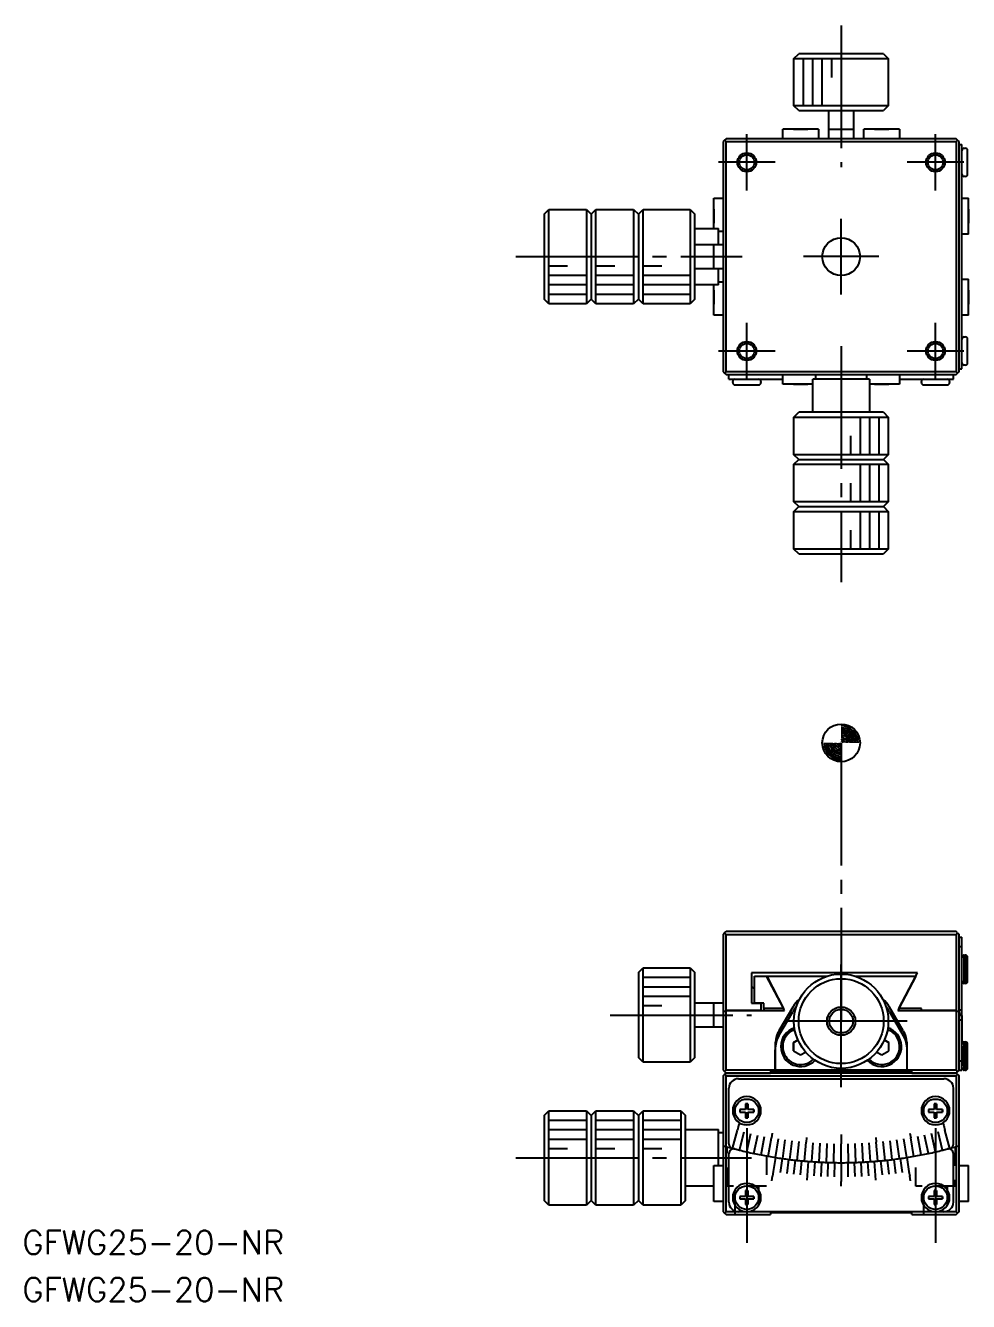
# Model space of a CAD drawing. Extents: x -26 to 141, y 96 to 231.
# Drawn here: x -25.9 to 74, y 96.1 to 231.4 of the extents above; entities that cross this region are included whole.
import ezdxf

# ---------------------------------------------------------------- set-up
doc = ezdxf.new("R2010")
doc.units = 0
doc.header["$MEASUREMENT"] = 0
doc.linetypes.add('CENTER', pattern=[17.5, 13, -1.5, 1.5, -1.5])
doc.linetypes.add('DASHED', pattern=[3.5, 2, -1.5])
doc.layers.get('0').update_dxf_attribs({"linetype": 'CONTINUOUS'})
doc.layers.add('CENTER', color=1, linetype='CENTER')
doc.styles.get("Standard").update_dxf_attribs({"font": 'txt.shx', "bigfont": '@extfont2.shx'})

msp = doc.modelspace()

# ---------------------------------------------------------------- linework, layer by layer
at = {"color": 7, "linetype": 'Continuous'}
for p, q in [((55.54, 227.87), (56.04, 228.37)), ((55.54, 227.87), (65.54, 227.87)), ((55.54, 222.87), (55.54, 227.87)), ((65.04, 228.37), (56.04, 228.37)), ((65.04, 228.37), (65.54, 227.87)), ((65.54, 227.87), (65.54, 222.87)), ((60.54, 222.87), (55.54, 222.87)), ((56.04, 222.37), (55.54, 222.87)), ((56.04, 222.37), (60.54, 222.37)), ((59.24, 220.37), (59.24, 222.37)), ((65.54, 222.87), (60.54, 222.87)), ((60.54, 222.37), (65.04, 222.37)), ((61.84, 222.37), (61.84, 220.37)), ((65.54, 222.87), (65.04, 222.37)), ((48.19, 219.22), (48.04, 219.07)), ((48.34, 219.37), (48.19, 219.22)), ((48.34, 219.07), (48.19, 219.22)), ((72.74, 219.37), (48.34, 219.37)), ((58.14, 220.37), (54.34, 220.37)), ((58.14, 220.37), (54.34, 220.37)), ((54.34, 219.37), (54.34, 220.37)), ((55.49, 220.37), (56.24, 220.37)), ((56.24, 220.37), (55.49, 220.37)), ((56.24, 220.37), (56.99, 220.37)), ((56.99, 220.37), (56.24, 220.37)), ((58.14, 220.37), (58.14, 219.37)), ((59.24, 220.37), (59.24, 220.38)), ((59.24, 220.37), (61.84, 220.37)), ((59.24, 220.37), (59.24, 220.37)), ((59.24, 219.37), (59.24, 220.37)), ((61.84, 220.38), (61.84, 220.37)), ((61.84, 220.37), (61.84, 220.37)), ((61.84, 220.37), (61.84, 219.37)), ((66.74, 220.37), (62.94, 220.37)), ((66.74, 220.37), (62.94, 220.37)), ((62.94, 219.37), (62.94, 220.37)), ((64.09, 220.37), (64.84, 220.37)), ((64.84, 220.37), (64.09, 220.37)), ((64.84, 220.37), (65.59, 220.37)), ((65.59, 220.37), (64.84, 220.37)), ((66.74, 220.37), (66.74, 219.37)), ((72.89, 219.22), (72.74, 219.37)), ((72.74, 219.07), (72.89, 219.22)), ((73.04, 219.07), (72.89, 219.22)), ((48.04, 219.07), (48.04, 194.67)), ((48.34, 194.67), (48.34, 219.07)), ((48.34, 219.07), (72.74, 219.07)), ((72.74, 219.07), (72.74, 194.67)), ((73.04, 194.67), (73.04, 219.07)), ((73.04, 218.77), (73.34, 218.77)), ((73.04, 218.77), (73.34, 218.77)), ((73.34, 217.77), (73.34, 218.77)), ((73.34, 217.67), (73.34, 217.77)), ((73.59, 218.37), (73.69, 218.37)), ((73.94, 216.87), (73.94, 218.12)), ((73.34, 216.07), (73.34, 217.67)), ((73.94, 215.62), (73.94, 216.87)), ((73.34, 197.67), (73.34, 216.07)), ((73.69, 215.37), (73.59, 215.37)), ((47.04, 209.87), (47.04, 213.07)), ((47.04, 209.87), (47.04, 213.07)), ((47.04, 213.07), (48.04, 213.07)), ((73.34, 213.07), (74.04, 213.07)), ((74.04, 209.27), (74.04, 213.07)), ((74.04, 209.27), (74.04, 213.07)), ((29.04, 211.37), (29.54, 211.87)), ((29.04, 211.37), (29.04, 206.87)), ((29.04, 211.37), (29.04, 208.37)), ((29.54, 206.87), (29.54, 211.87)), ((29.54, 211.87), (33.54, 211.87)), ((33.54, 211.87), (33.54, 206.87)), ((33.54, 211.87), (34.04, 211.37)), ((34.04, 211.37), (34.54, 211.87)), ((34.04, 211.37), (34.04, 206.87)), ((34.54, 201.87), (34.54, 211.87)), ((34.54, 211.87), (38.54, 211.87)), ((38.54, 211.87), (38.54, 206.87)), ((38.54, 211.87), (39.04, 211.37)), ((39.04, 211.37), (39.54, 211.87)), ((39.04, 211.37), (39.54, 211.87)), ((39.04, 211.37), (39.04, 202.37)), ((39.54, 201.87), (39.54, 211.87)), ((39.54, 211.87), (44.54, 211.87)), ((39.54, 211.87), (43.54, 211.87)), ((44.54, 211.87), (44.54, 206.87)), ((44.54, 211.87), (45.04, 211.37)), ((45.04, 206.87), (45.04, 211.37)), ((47.04, 211.92), (47.04, 211.17)), ((47.04, 211.17), (47.04, 211.92)), ((47.04, 210.42), (47.04, 211.17)), ((47.04, 211.17), (47.04, 210.42)), ((74.04, 211.92), (74.04, 211.17)), ((74.04, 211.17), (74.04, 211.92)), ((74.04, 211.17), (74.04, 210.42)), ((74.04, 210.42), (74.04, 211.17)), ((45.04, 209.87), (47.54, 209.87)), ((47.54, 209.31), (47.54, 209.87)), ((47.54, 209.57), (48.04, 209.57)), ((47.54, 208.17), (47.54, 209.31)), ((74.04, 209.27), (73.34, 209.27)), ((45.04, 208.17), (47.04, 208.17)), ((47.03, 208.17), (47.04, 208.17)), ((47.04, 205.57), (47.04, 208.17)), ((47.04, 208.17), (47.04, 208.17)), ((47.04, 208.17), (48.04, 208.17)), ((29.04, 206.87), (29.04, 202.37)), ((29.54, 201.87), (29.54, 206.87)), ((33.54, 206.87), (33.54, 201.87)), ((34.04, 206.87), (34.04, 202.37)), ((38.54, 206.87), (38.54, 201.87)), ((44.54, 206.87), (44.54, 201.87)), ((45.04, 202.37), (45.04, 206.87)), ((29.04, 205.37), (29.04, 202.37)), ((47.04, 205.57), (45.04, 205.57)), ((47.04, 205.57), (47.03, 205.57)), ((47.04, 205.57), (47.04, 205.57)), ((48.04, 205.57), (47.04, 205.57)), ((47.54, 204.43), (47.54, 205.57)), ((47.54, 203.87), (47.54, 204.43)), ((73.34, 204.47), (74.04, 204.47)), ((74.04, 200.67), (74.04, 204.47)), ((74.04, 200.67), (74.04, 204.47)), ((47.54, 203.87), (45.04, 203.87)), ((47.04, 200.67), (47.04, 203.87)), ((47.04, 200.67), (47.04, 203.87)), ((47.04, 203.32), (47.04, 202.57)), ((47.04, 202.57), (47.04, 203.32)), ((48.04, 204.17), (47.54, 204.17)), ((74.04, 203.32), (74.04, 202.57)), ((74.04, 202.57), (74.04, 203.32)), ((29.54, 201.87), (29.04, 202.37)), ((33.54, 201.87), (29.54, 201.87)), ((34.04, 202.37), (33.54, 201.87)), ((34.54, 201.87), (34.04, 202.37)), ((38.54, 201.87), (34.54, 201.87)), ((39.04, 202.37), (38.54, 201.87)), ((39.54, 201.87), (39.04, 202.37)), ((39.54, 201.87), (39.04, 202.37)), ((44.54, 201.87), (39.54, 201.87)), ((43.54, 201.87), (39.54, 201.87)), ((45.04, 202.37), (44.54, 201.87)), ((47.04, 201.82), (47.04, 202.57)), ((47.04, 202.57), (47.04, 201.82)), ((74.04, 202.57), (74.04, 201.82)), ((74.04, 201.82), (74.04, 202.57)), ((48.04, 200.67), (47.04, 200.67)), ((74.04, 200.67), (73.34, 200.67)), ((73.34, 196.07), (73.34, 197.67)), ((73.59, 198.37), (73.69, 198.37)), ((73.94, 196.87), (73.94, 198.12)), ((73.94, 195.62), (73.94, 196.87)), ((73.04, 194.97), (73.34, 194.97)), ((73.04, 194.97), (73.34, 194.97)), ((73.34, 195.97), (73.34, 196.07)), ((73.34, 194.97), (73.34, 195.97)), ((73.69, 195.37), (73.59, 195.37)), ((48.04, 194.67), (48.19, 194.52)), ((48.19, 194.52), (48.34, 194.67)), ((48.19, 194.52), (48.34, 194.37)), ((72.74, 194.67), (48.34, 194.67)), ((48.34, 194.37), (72.74, 194.37)), ((48.64, 193.87), (48.64, 194.37)), ((48.64, 193.87), (49.64, 193.87)), ((49.04, 193.52), (49.04, 193.62)), ((49.64, 193.87), (49.74, 193.87)), ((49.74, 193.87), (51.34, 193.87)), ((51.34, 193.87), (54.34, 193.87)), ((52.04, 193.62), (52.04, 193.52)), ((54.34, 193.37), (54.34, 194.37)), ((60.68, 193.87), (57.54, 193.87)), ((57.54, 190.37), (57.54, 193.87)), ((57.84, 193.87), (57.84, 194.37)), ((63.54, 193.87), (60.68, 193.87)), ((63.24, 194.37), (63.24, 193.87)), ((63.54, 193.87), (63.54, 190.37)), ((66.74, 194.37), (66.74, 193.37)), ((66.74, 193.87), (69.74, 193.87)), ((69.04, 193.52), (69.04, 193.62)), ((69.74, 193.87), (71.34, 193.87)), ((71.34, 193.87), (71.44, 193.87)), ((71.44, 193.87), (72.44, 193.87)), ((72.04, 193.62), (72.04, 193.52)), ((72.44, 193.87), (72.44, 194.37)), ((72.89, 194.52), (72.74, 194.67)), ((72.74, 194.37), (72.89, 194.52)), ((72.89, 194.52), (73.04, 194.67)), ((49.29, 193.27), (50.54, 193.27)), ((50.54, 193.27), (51.79, 193.27)), ((57.54, 193.37), (54.34, 193.37)), ((57.54, 193.37), (54.34, 193.37)), ((55.49, 193.37), (56.24, 193.37)), ((56.24, 193.37), (55.49, 193.37)), ((56.99, 193.37), (56.24, 193.37)), ((56.24, 193.37), (56.99, 193.37)), ((66.74, 193.37), (63.54, 193.37)), ((66.74, 193.37), (63.54, 193.37)), ((64.09, 193.37), (64.84, 193.37)), ((64.84, 193.37), (64.09, 193.37)), ((65.59, 193.37), (64.84, 193.37)), ((64.84, 193.37), (65.59, 193.37)), ((69.29, 193.27), (70.54, 193.27)), ((70.54, 193.27), (71.79, 193.27)), ((55.54, 189.87), (56.04, 190.37)), ((55.54, 189.87), (65.54, 189.87)), ((55.54, 185.87), (55.54, 189.87)), ((65.04, 190.37), (56.04, 190.37)), ((65.04, 190.37), (65.54, 189.87)), ((65.54, 189.87), (65.54, 185.87)), ((65.54, 185.87), (55.54, 185.87)), ((56.04, 185.37), (55.54, 185.87)), ((55.54, 184.87), (56.04, 185.37)), ((56.04, 185.37), (60.54, 185.37)), ((60.54, 185.37), (65.04, 185.37)), ((65.54, 185.87), (65.04, 185.37)), ((65.04, 185.37), (65.54, 184.87)), ((55.54, 184.87), (60.54, 184.87)), ((55.54, 180.87), (55.54, 184.87)), ((60.54, 184.87), (65.54, 184.87)), ((65.54, 184.87), (65.54, 180.87)), ((65.54, 180.87), (55.54, 180.87)), ((56.04, 180.37), (55.54, 180.87)), ((55.54, 179.87), (56.04, 180.37)), ((56.04, 180.37), (60.54, 180.37)), ((60.54, 180.37), (65.04, 180.37)), ((65.54, 180.87), (65.04, 180.37)), ((65.04, 180.37), (65.54, 179.87)), ((55.54, 179.87), (60.54, 179.87)), ((55.54, 175.87), (55.54, 179.87)), ((60.54, 179.87), (65.54, 179.87)), ((65.54, 179.87), (65.54, 175.87)), ((60.54, 175.87), (55.54, 175.87)), ((56.04, 175.37), (55.54, 175.87)), ((65.54, 175.87), (60.54, 175.87)), ((65.54, 175.87), (65.04, 175.37)), ((56.04, 175.37), (60.54, 175.37)), ((56.04, 175.37), (59.04, 175.37)), ((60.54, 175.37), (65.04, 175.37)), ((62.04, 175.37), (65.04, 175.37)), ((48.19, 135.18), (48.34, 135.33)), ((72.74, 135.33), (48.34, 135.33)), ((72.89, 135.18), (72.74, 135.33)), ((48.04, 135.03), (48.19, 135.18)), ((48.04, 135.03), (48.04, 126.83)), ((48.19, 135.18), (48.34, 135.03)), ((48.34, 126.96), (48.34, 135.03)), ((48.34, 135.03), (72.74, 135.03)), ((72.74, 135.03), (72.89, 135.18)), ((72.74, 135.03), (72.74, 126.96)), ((72.89, 135.18), (73.04, 135.03)), ((73.04, 126.83), (73.04, 135.03)), ((73.04, 134.73), (73.34, 134.73)), ((73.34, 133.73), (73.34, 134.73)), ((73.34, 132.13), (73.34, 133.73)), ((73.59, 132.83), (73.69, 132.83)), ((73.94, 130.08), (73.94, 132.58)), ((39.04, 130.98), (39.54, 131.48)), ((39.54, 121.48), (39.54, 131.48)), ((39.54, 131.48), (44.54, 131.48)), ((44.54, 131.48), (44.54, 121.48)), ((44.54, 131.48), (45.04, 130.98)), ((73.34, 130.53), (73.34, 132.13)), ((73.94, 131.45), (73.94, 132.08)), ((73.94, 131.2), (73.94, 131.45)), ((73.94, 130.58), (73.94, 131.2)), ((39.04, 130.98), (39.04, 121.98)), ((45.04, 121.98), (45.04, 130.98)), ((51.04, 130.95), (51.04, 127.73)), ((68.62, 130.95), (51.04, 130.95)), ((51.34, 130.61), (52.63, 130.61)), ((51.34, 127.73), (51.34, 130.61)), ((52.63, 130.61), (52.68, 130.52)), ((52.63, 130.61), (59.07, 130.61)), ((54.41, 127.21), (52.63, 130.61)), ((52.68, 130.52), (54.42, 127.18)), ((62, 130.61), (68.44, 130.61)), ((68.44, 130.61), (66.65, 127.18)), ((66.65, 127.18), (68.44, 130.61)), ((68.44, 130.61), (68.49, 130.7)), ((68.49, 130.7), (68.62, 130.95)), ((73.34, 127.04), (73.34, 130.53)), ((51.04, 129.53), (51.07, 129.5)), ((51.07, 129.5), (51.34, 129.23)), ((73.69, 129.83), (73.59, 129.83)), ((45.04, 127.78), (47.04, 127.78)), ((47.03, 127.78), (47.04, 127.78)), ((47.04, 127.78), (48.04, 127.78)), ((47.04, 127.78), (47.04, 127.78)), ((47.04, 125.18), (47.04, 127.78)), ((51.04, 127.73), (51.34, 127.73)), ((52.04, 127.73), (51.34, 127.73)), ((51.34, 127.73), (52.04, 127.73)), ((52.34, 127.73), (52.04, 127.73)), ((52.04, 127.73), (52.04, 126.96)), ((52.34, 127.18), (52.34, 127.73)), ((54.42, 127.18), (52.34, 127.18)), ((52.34, 127.18), (52.34, 126.96)), ((55.41, 127.33), (53.94, 124.79)), ((55.41, 127.33), (53.94, 124.79)), ((54.47, 127.09), (54.41, 127.21)), ((54.42, 127.18), (54.42, 126.96)), ((67.13, 124.79), (65.67, 127.33)), ((66.65, 127.18), (66.61, 127.09)), ((69.04, 127.18), (66.65, 127.18)), ((66.65, 127.18), (66.65, 126.96)), ((69.04, 126.96), (69.04, 127.18)), ((48.04, 126.83), (48.04, 120.63)), ((48.34, 120.63), (48.34, 126.96)), ((48.34, 126.96), (52.04, 126.96)), ((52.04, 126.96), (48.34, 126.96)), ((52.04, 126.96), (54.54, 126.96)), ((53.94, 124.3), (55.4, 126.83)), ((54.54, 126.96), (54.47, 127.09)), ((65.67, 126.83), (67.13, 124.3)), ((65.67, 126.83), (67.13, 124.3)), ((66.61, 127.09), (66.54, 126.96)), ((66.54, 126.96), (69.04, 126.96)), ((69.04, 126.96), (72.74, 126.96)), ((72.74, 126.96), (69.04, 126.96)), ((72.74, 126.96), (72.74, 120.63)), ((73.04, 120.63), (73.04, 126.83)), ((73.04, 126.83), (73.04, 126.46)), ((73.04, 126.46), (73.34, 126.46)), ((73.34, 126.57), (73.34, 127.04)), ((73.34, 126.46), (73.34, 126.57)), ((73.34, 125.96), (73.34, 126.46)), ((73.34, 126.43), (73.34, 126.46)), ((73.34, 126.43), (73.34, 124.71)), ((73.34, 121.63), (73.34, 125.96)), ((47.04, 125.18), (45.04, 125.18)), ((47.04, 125.18), (47.03, 125.18)), ((48.04, 125.18), (47.04, 125.18)), ((47.04, 125.18), (47.04, 125.18)), ((73.34, 124.71), (73.34, 124.64)), ((73.34, 124.64), (73.34, 124.57)), ((73.34, 124.57), (73.34, 124.52)), ((73.34, 124.52), (73.34, 124.47)), ((73.34, 124.47), (73.34, 124.42)), ((53.54, 123.29), (53.54, 122.8)), ((55.95, 123.83), (55.49, 123.56)), ((55.49, 123.56), (55.95, 123.83)), ((55.49, 123.56), (55.49, 122.7)), ((55.49, 122.7), (55.49, 123.56)), ((65.59, 123.56), (65.12, 123.83)), ((65.12, 123.83), (65.59, 123.56)), ((65.59, 122.7), (65.59, 123.56)), ((67.54, 122.8), (67.54, 123.29)), ((73.34, 124.42), (73.34, 124.39)), ((73.34, 124.39), (73.34, 124.36)), ((73.34, 124.36), (73.34, 124.34)), ((73.34, 124.34), (73.34, 124.33)), ((73.34, 124.33), (73.34, 124.33)), ((73.34, 123.38), (73.34, 124.33)), ((73.34, 123.18), (73.34, 123.13)), ((73.34, 123.18), (73.34, 123.13)), ((73.34, 123.18), (73.34, 121.08)), ((73.34, 123.18), (73.34, 123.13)), ((73.59, 123.63), (73.69, 123.63)), ((73.94, 120.88), (73.94, 123.38)), ((39.54, 121.48), (39.04, 121.98)), ((45.04, 121.98), (44.54, 121.48)), ((53.54, 122.8), (53.54, 120.63)), ((53.54, 120.63), (53.54, 122.8)), ((55.49, 122.7), (56.24, 122.26)), ((56.24, 122.26), (56.75, 122.56)), ((64.32, 122.56), (64.84, 122.26)), ((64.84, 122.26), (65.59, 122.7)), ((67.54, 120.63), (67.54, 122.8)), ((67.54, 120.63), (67.54, 122.8)), ((73.94, 122.25), (73.94, 122.88)), ((73.94, 122), (73.94, 122.25)), ((73.94, 121.38), (73.94, 122)), ((44.54, 121.48), (39.54, 121.48)), ((48.04, 120.63), (48.19, 120.48)), ((48.19, 120.48), (48.34, 120.63)), ((48.19, 120.48), (48.34, 120.33)), ((53.54, 120.63), (48.34, 120.63)), ((53.04, 120.53), (53.04, 120.33)), ((53.54, 120.53), (53.04, 120.53)), ((53.04, 120.53), (53.04, 120.33)), ((53.54, 120.63), (53.54, 120.53)), ((67.54, 120.63), (53.54, 120.63)), ((53.54, 120.63), (53.54, 120.53)), ((53.54, 120.53), (67.54, 120.53)), ((67.54, 120.53), (67.54, 120.63)), ((72.74, 120.63), (67.54, 120.63)), ((68.04, 120.53), (67.54, 120.53)), ((68.04, 120.33), (68.04, 120.53)), ((72.74, 120.63), (72.89, 120.48)), ((72.94, 120.53), (72.74, 120.33)), ((72.74, 120.33), (72.94, 120.53)), ((72.89, 120.48), (72.74, 120.33)), ((72.74, 120.33), (72.89, 120.48)), ((72.89, 120.48), (73.04, 120.63)), ((73.04, 120.63), (72.89, 120.48)), ((73.04, 120.63), (73.34, 120.63)), ((73.34, 120.63), (73.34, 121.63)), ((73.34, 121.13), (73.34, 121.08)), ((73.34, 120.88), (73.34, 121.13)), ((73.34, 121.13), (73.34, 121.08)), ((73.34, 121.13), (73.34, 121.08)), ((73.34, 120.63), (73.34, 120.88)), ((73.69, 120.63), (73.59, 120.63)), ((48.04, 120.03), (48.19, 120.18)), ((48.04, 120.03), (48.04, 112.62)), ((48.19, 120.18), (48.34, 120.33)), ((48.19, 120.18), (48.34, 120.03)), ((48.34, 120.33), (53.04, 120.33)), ((68.04, 120.33), (48.34, 120.33)), ((48.34, 112.53), (48.34, 120.03)), ((48.34, 120.03), (72.74, 120.03)), ((49.64, 119.73), (71.44, 119.73)), ((68.04, 120.33), (72.74, 120.33)), ((72.74, 120.33), (68.04, 120.33)), ((72.74, 120.33), (72.89, 120.18)), ((72.74, 120.03), (72.89, 120.18)), ((72.74, 120.03), (72.74, 112.53)), ((72.89, 120.18), (73.04, 120.03)), ((73.04, 112.62), (73.04, 120.03)), ((48.64, 112.83), (48.64, 118.73)), ((72.44, 112.83), (72.44, 118.73)), ((29.04, 115.83), (29.54, 116.33)), ((29.54, 116.33), (33.54, 116.33)), ((29.54, 106.33), (29.54, 116.33)), ((33.54, 116.33), (34.04, 115.83)), ((33.54, 116.33), (33.54, 106.33)), ((34.04, 115.83), (34.54, 116.33)), ((34.54, 116.33), (38.54, 116.33)), ((34.54, 106.33), (34.54, 116.33)), ((38.54, 116.33), (39.04, 115.83)), ((38.54, 116.33), (38.54, 106.33)), ((39.04, 115.83), (39.54, 116.33)), ((39.54, 116.33), (43.54, 116.33)), ((39.54, 106.33), (39.54, 116.33)), ((43.54, 116.33), (44.04, 115.83)), ((43.54, 116.33), (43.54, 106.33)), ((49.79, 116.45), (49.79, 116.2)), ((50.41, 116.45), (49.79, 116.45)), ((50.41, 117.08), (50.41, 116.45)), ((50.66, 117.08), (50.41, 117.08)), ((50.66, 116.45), (50.66, 117.08)), ((50.66, 117.08), (50.66, 116.45)), ((51.29, 116.45), (50.66, 116.45)), ((51.29, 116.2), (51.29, 116.45)), ((51.29, 116.45), (51.29, 116.2)), ((69.79, 116.45), (69.79, 116.2)), ((70.41, 116.45), (69.79, 116.45)), ((70.41, 117.08), (70.41, 116.45)), ((70.66, 117.08), (70.41, 117.08)), ((70.66, 116.45), (70.66, 117.08)), ((70.66, 117.08), (70.66, 116.45)), ((71.29, 116.45), (70.66, 116.45)), ((71.29, 116.2), (71.29, 116.45)), ((71.29, 116.45), (71.29, 116.2)), ((29.04, 115.83), (29.04, 112.83)), ((29.04, 115.83), (29.04, 106.83)), ((34.04, 115.83), (34.04, 106.83)), ((39.04, 115.83), (39.04, 106.83)), ((44.04, 106.83), (44.04, 115.83)), ((49.79, 116.2), (50.41, 116.2)), ((50.41, 116.2), (50.41, 115.58)), ((50.41, 115.58), (50.66, 115.58)), ((50.66, 115.58), (50.66, 116.2)), ((50.66, 116.2), (51.29, 116.2)), ((50.66, 116.2), (50.66, 115.58)), ((69.79, 116.2), (70.41, 116.2)), ((70.41, 116.2), (70.41, 115.58)), ((70.41, 115.58), (70.66, 115.58)), ((70.66, 116.2), (71.29, 116.2)), ((70.66, 115.58), (70.66, 116.2)), ((70.66, 116.2), (70.66, 115.58)), ((44.04, 114.33), (47.54, 114.33)), ((47.54, 114.13), (47.54, 114.33)), ((47.54, 110.53), (47.54, 114.13)), ((47.54, 114.03), (48.04, 114.03)), ((48.04, 112.62), (48.04, 105.63)), ((48.34, 105.63), (48.34, 112.53)), ((72.74, 112.53), (72.74, 105.63)), ((73.04, 105.63), (73.04, 112.62)), ((48.64, 106.63), (48.64, 111.8)), ((72.44, 106.63), (72.44, 111.8)), ((29.04, 109.83), (29.04, 106.83)), ((47.04, 110.53), (48.04, 110.53)), ((47.04, 106.73), (47.04, 110.53)), ((73.04, 110.53), (74.04, 110.53)), ((74.04, 106.73), (74.04, 110.53)), ((47.04, 108.33), (44.04, 108.33)), ((49.79, 107.25), (49.79, 107)), ((50.41, 107.25), (49.79, 107.25)), ((49.79, 107), (50.41, 107)), ((50.41, 107.88), (50.41, 107.25)), ((50.66, 107.88), (50.41, 107.88)), ((50.41, 107), (50.41, 106.38)), ((50.66, 107.25), (50.66, 107.88)), ((50.66, 107.88), (50.66, 107.25)), ((51.29, 107.25), (50.66, 107.25)), ((50.66, 106.38), (50.66, 107)), ((50.66, 107), (51.29, 107)), ((50.66, 107), (50.66, 106.38)), ((51.29, 107), (51.29, 107.25)), ((51.29, 107.25), (51.29, 107)), ((69.79, 107.25), (69.79, 107)), ((70.41, 107.25), (69.79, 107.25)), ((69.79, 107), (70.41, 107)), ((70.41, 107.88), (70.41, 107.25)), ((70.66, 107.88), (70.41, 107.88)), ((70.41, 107), (70.41, 106.38)), ((70.66, 107.25), (70.66, 107.88)), ((70.66, 107.88), (70.66, 107.25)), ((71.29, 107.25), (70.66, 107.25)), ((70.66, 107), (71.29, 107)), ((70.66, 106.38), (70.66, 107)), ((70.66, 107), (70.66, 106.38)), ((71.29, 107), (71.29, 107.25)), ((71.29, 107.25), (71.29, 107)), ((29.54, 106.33), (29.04, 106.83)), ((33.54, 106.33), (29.54, 106.33)), ((34.04, 106.83), (33.54, 106.33)), ((34.54, 106.33), (34.04, 106.83)), ((38.54, 106.33), (34.54, 106.33)), ((39.04, 106.83), (38.54, 106.33)), ((39.54, 106.33), (39.04, 106.83)), ((43.54, 106.33), (39.54, 106.33)), ((44.04, 106.83), (43.54, 106.33)), ((48.04, 106.73), (47.04, 106.73)), ((48.04, 105.63), (48.19, 105.48)), ((48.19, 105.48), (48.34, 105.63)), ((49.64, 105.63), (48.34, 105.63)), ((50.54, 105.63), (49.64, 105.63)), ((50.41, 106.38), (50.66, 106.38)), ((70.54, 105.63), (50.54, 105.63)), ((53.04, 105.53), (53.04, 105.33)), ((68.04, 105.53), (53.04, 105.53)), ((68.04, 105.33), (68.04, 105.53)), ((70.41, 106.38), (70.66, 106.38)), ((71.44, 105.63), (70.54, 105.63)), ((72.74, 105.63), (71.44, 105.63)), ((72.74, 105.63), (72.89, 105.48)), ((72.89, 105.48), (73.04, 105.63)), ((74.04, 106.73), (73.04, 106.73)), ((48.19, 105.48), (48.34, 105.33)), ((48.34, 105.33), (53.04, 105.33)), ((68.04, 105.33), (72.74, 105.33)), ((72.74, 105.33), (72.89, 105.48))]:
    msp.add_line(p, q, dxfattribs=at)
at = {"color": 3, "linetype": 'Continuous'}
for p, q in [((56.54, 222.87), (56.54, 227.87)), ((57.54, 222.87), (57.54, 227.87)), ((58.54, 222.87), (58.54, 227.87)), ((59.54, 225.87), (59.54, 227.87)), ((31.54, 205.87), (29.54, 205.87)), ((36.54, 205.87), (34.54, 205.87)), ((41.54, 205.87), (39.54, 205.87)), ((33.54, 204.87), (29.54, 204.87)), ((38.54, 204.87), (34.54, 204.87)), ((44.54, 204.87), (39.54, 204.87)), ((33.54, 203.87), (29.54, 203.87)), ((38.54, 203.87), (34.54, 203.87)), ((44.54, 203.87), (39.54, 203.87)), ((33.54, 202.87), (29.54, 202.87)), ((38.54, 202.87), (34.54, 202.87)), ((44.54, 202.87), (39.54, 202.87)), ((44.54, 201.87), (39.54, 201.87)), ((62.54, 189.87), (62.54, 185.87)), ((63.54, 189.87), (63.54, 185.87)), ((64.54, 189.87), (64.54, 185.87)), ((61.54, 187.87), (61.54, 185.87)), ((62.54, 184.87), (62.54, 180.87)), ((63.54, 184.87), (63.54, 180.87)), ((64.54, 184.87), (64.54, 180.87)), ((61.54, 182.87), (61.54, 180.87)), ((62.54, 179.87), (62.54, 175.87)), ((63.54, 179.87), (63.54, 175.87)), ((64.54, 179.87), (64.54, 175.87)), ((61.54, 177.87), (61.54, 175.87)), ((73.04, 133.73), (73.34, 133.73)), ((73.59, 129.83), (73.59, 132.83)), ((73.69, 132.83), (73.69, 129.83)), ((39.54, 130.48), (44.54, 130.48)), ((39.54, 129.48), (44.54, 129.48)), ((39.54, 128.48), (44.54, 128.48)), ((39.54, 127.48), (41.54, 127.48)), ((47.04, 126.4), (47.04, 126.55)), ((73.04, 127.04), (73.34, 127.04)), ((73.04, 126.57), (73.34, 126.57)), ((73.04, 125.96), (73.34, 125.96)), ((73.34, 124.71), (73.34, 124.61)), ((73.34, 124.64), (73.34, 124.53)), ((73.34, 124.61), (73.34, 124.53)), ((73.34, 124.57), (73.34, 124.46)), ((73.34, 124.53), (73.34, 124.46)), ((73.34, 124.53), (73.34, 123.38)), ((73.34, 124.52), (73.34, 124.4)), ((73.34, 124.46), (73.34, 123.38)), ((73.34, 124.46), (73.34, 123.38)), ((73.34, 124.4), (73.34, 124.35)), ((73.34, 124.4), (73.34, 123.38)), ((73.34, 124.35), (73.34, 123.38)), ((73.34, 124.35), (73.34, 123.38)), ((73.34, 124.3), (73.34, 124.25)), ((73.34, 124.3), (73.34, 123.38)), ((73.34, 124.27), (73.34, 123.38)), ((73.34, 124.27), (73.34, 123.38)), ((73.34, 124.27), (73.34, 123.38)), ((73.34, 124.27), (73.34, 123.38)), ((73.34, 124.27), (73.34, 123.38)), ((73.34, 124.27), (73.34, 123.38)), ((73.34, 124.27), (73.34, 123.38)), ((73.34, 124.27), (73.34, 123.38)), ((73.34, 124.27), (73.34, 123.38)), ((73.34, 124.27), (73.34, 123.38)), ((73.34, 124.27), (73.34, 123.38)), ((73.34, 124.27), (73.34, 123.38)), ((73.34, 124.25), (73.34, 123.38)), ((73.34, 124.25), (73.34, 123.38)), ((73.59, 120.63), (73.59, 123.63)), ((73.69, 123.63), (73.69, 120.63)), ((73.04, 121.63), (73.34, 121.63)), ((29.54, 115.33), (33.54, 115.33)), ((34.54, 115.33), (38.54, 115.33)), ((39.54, 115.33), (43.54, 115.33)), ((49.75, 115.05), (49.67, 114.76)), ((71.33, 115.05), (71.41, 114.76)), ((29.54, 114.33), (33.54, 114.33)), ((34.54, 114.33), (38.54, 114.33)), ((39.54, 114.33), (43.54, 114.33)), ((49.02, 112.34), (49.54, 114.28)), ((49.67, 114.76), (49.54, 114.28)), ((49.77, 112.15), (50.25, 114.09)), ((50.53, 111.97), (50.98, 113.92)), ((51.28, 111.8), (51.7, 113.76)), ((53.24, 113.97), (53.16, 113.47)), ((60.54, 113.83), (60.54, 113.33)), ((67.83, 113.97), (67.92, 113.47)), ((69.79, 111.8), (69.37, 113.76)), ((70.55, 111.97), (70.1, 113.92)), ((71.3, 112.15), (70.82, 114.09)), ((71.41, 114.76), (71.54, 114.28)), ((72.05, 112.34), (71.54, 114.28)), ((29.54, 113.33), (33.54, 113.33)), ((29.54, 112.33), (31.54, 112.33)), ((34.54, 113.33), (38.54, 113.33)), ((34.54, 112.33), (36.54, 112.33)), ((39.54, 113.33), (43.54, 113.33)), ((39.54, 112.33), (41.54, 112.33)), ((52.05, 111.65), (52.43, 113.61)), ((52.81, 111.5), (53.16, 113.47)), ((53.58, 111.38), (53.89, 113.35)), ((54.34, 111.26), (54.62, 113.24)), ((55.11, 111.16), (55.36, 113.14)), ((55.89, 111.07), (56.09, 113.06)), ((56.66, 111), (56.83, 112.99)), ((56.88, 113.49), (56.83, 112.99)), ((57.43, 110.94), (57.57, 112.93)), ((58.21, 110.89), (58.31, 112.89)), ((58.98, 110.86), (59.05, 112.85)), ((59.76, 110.83), (59.79, 112.83)), ((60.54, 113.33), (60.54, 112.83)), ((60.54, 110.83), (60.54, 112.83)), ((61.31, 110.83), (61.28, 112.83)), ((62.09, 110.86), (62.02, 112.85)), ((62.87, 110.89), (62.76, 112.89)), ((63.64, 110.94), (63.5, 112.93)), ((64.2, 113.49), (64.24, 112.99)), ((64.42, 111), (64.24, 112.99)), ((65.19, 111.07), (64.98, 113.06)), ((65.96, 111.16), (65.72, 113.14)), ((66.73, 111.26), (66.45, 113.24)), ((67.5, 111.38), (67.19, 113.35)), ((68.26, 111.5), (67.92, 113.47)), ((69.03, 111.65), (68.65, 113.61)), ((53.58, 111.38), (53.34, 109.89)), ((54.27, 111.27), (54.06, 109.79)), ((54.96, 111.18), (54.77, 109.69)), ((55.65, 111.1), (55.49, 109.61)), ((56.35, 111.03), (56.21, 109.53)), ((57.05, 110.97), (56.93, 109.47)), ((57.74, 110.92), (57.65, 109.42)), ((63.33, 110.92), (63.43, 109.42)), ((64.03, 110.97), (64.15, 109.47)), ((64.72, 111.03), (64.87, 109.53)), ((65.42, 111.1), (65.58, 109.61)), ((66.11, 111.18), (66.3, 109.69)), ((66.81, 111.27), (67.02, 109.79)), ((67.5, 111.38), (67.73, 109.89)), ((53.34, 109.89), (53.26, 109.4)), ((58.44, 110.88), (58.37, 109.38)), ((59.14, 110.85), (59.09, 109.35)), ((59.84, 110.83), (59.81, 109.33)), ((60.54, 110.83), (60.54, 109.33)), ((61.24, 110.83), (61.26, 109.33)), ((61.93, 110.85), (61.98, 109.35)), ((62.63, 110.88), (62.7, 109.38)), ((67.73, 109.89), (67.81, 109.4)), ((53.18, 108.91), (53.26, 109.4)), ((56.93, 109.47), (56.89, 108.97)), ((60.54, 109.33), (60.54, 108.83)), ((60.54, 108.33), (60.54, 108.83)), ((64.15, 109.47), (64.19, 108.97)), ((67.89, 108.91), (67.81, 109.4))]:
    msp.add_line(p, q, dxfattribs=at)
at = {"color": 3, "linetype": 'DASHED'}
for p, q in [((48.44, 108.33), (48.44, 112.5)), ((72.64, 112.5), (72.64, 108.33)), ((52.64, 111.53), (52.64, 108.33)), ((68.44, 108.33), (68.44, 111.53)), ((52.64, 108.33), (48.44, 108.33)), ((49.29, 105.33), (49.29, 108.33)), ((51.79, 108.33), (51.79, 105.33)), ((72.64, 108.33), (68.44, 108.33)), ((69.29, 105.33), (69.29, 108.33)), ((71.79, 108.33), (71.79, 105.33))]:
    msp.add_line(p, q, dxfattribs=at)
at = {"color": 3, "linetype": 'Continuous'}
for centre, radius in [((50.54, 216.87), 1), ((70.54, 216.87), 1), ((50.54, 196.87), 1), ((70.54, 196.87), 1), ((60.54, 125.83), 1.5), ((50.54, 116.33), 1.25), ((70.54, 116.33), 1.25), ((50.54, 107.13), 1.25), ((70.54, 107.13), 1.25)]:
    msp.add_circle(centre, radius, dxfattribs=at)
at = {"color": 7, "linetype": 'Continuous'}
for centre, radius in [((50.54, 216.87), 0.8), ((70.54, 216.87), 0.8), ((60.54, 206.87), 2), ((50.54, 196.87), 0.8), ((70.54, 196.87), 0.8), ((60.54, 155.33), 2), ((60.54, 125.83), 5), ((60.54, 125.83), 4.5), ((60.54, 125.83), 1.25)]:
    msp.add_circle(centre, radius, dxfattribs=at)
for centre, radius, start, end in [((73.59, 218.12), 0.25, 90, 180), ((73.69, 218.12), 0.25, 0, 90), ((73.59, 215.62), 0.25, 180, 270), ((73.69, 215.62), 0.25, 270, 0), ((73.59, 198.12), 0.25, 90, 180), ((73.69, 198.12), 0.25, 0, 90), ((73.59, 195.62), 0.25, 180, 270), ((73.69, 195.62), 0.25, 270, 0), ((49.29, 193.62), 0.25, 90, 180), ((49.29, 193.52), 0.25, 180, 270), ((51.79, 193.62), 0.25, 0, 90), ((51.79, 193.52), 0.25, 270, 0), ((69.29, 193.62), 0.25, 90, 180), ((69.29, 193.52), 0.25, 180, 270), ((71.79, 193.62), 0.25, 0, 90), ((71.79, 193.52), 0.25, 270, 0), ((60.54, 155.33), 1.8, 0, 90), ((60.54, 155.33), 1.6, 0, 90), ((60.54, 155.33), 1.4, 0, 90), ((60.54, 155.33), 1.2, 0, 90), ((60.54, 155.33), 1, 0, 90), ((60.54, 155.33), 0.8, 359.9999, 90.0002), ((60.54, 155.33), 0.6, 0, 90.0001), ((60.54, 155.33), 0.4, 0, 90), ((60.54, 155.33), 1.8, 180, 270), ((60.54, 155.33), 1.6, 180, 270), ((60.54, 155.33), 1.4, 180, 270), ((60.54, 155.33), 1.2, 180, 270), ((60.54, 155.33), 1, 180, 270), ((60.54, 155.33), 0.8, 180.0001, 269.9998), ((60.54, 155.33), 0.6, 180, 270.0001), ((60.54, 155.33), 0.4, 180, 270), ((60.54, 155.33), 0.2, 180, 270), ((60.54, 155.33), 0.2, 0, 90), ((73.59, 132.58), 0.25, 90, 180), ((73.69, 132.58), 0.25, 0, 90), ((73.59, 130.08), 0.25, 180, 270), ((73.69, 130.08), 0.25, 270, 0), ((58, 125.33), 3, 137.9396, 150), ((58, 125.83), 3, 129.0719, 150), ((63.07, 125.83), 3, 30, 50.9281), ((63.08, 125.33), 3, 30, 42.0604), ((35.84, 155.33), 31, 293.1755, 293.78), ((35.84, 155.33), 31, 293.1755, 293.78), ((85.24, 155.33), 31, 246.22, 246.8245), ((85.24, 155.33), 31, 246.22, 246.8245), ((56.54, 123.29), 3, 150, 180), ((56.24, 123.13), 2.1, 108.0392, 180), ((56.24, 123.13), 1.9, 108.9733, 180), ((64.84, 123.13), 2.1, 223.7892, 71.9608), ((64.84, 123.13), 1.9, 224.7233, 71.0267), ((64.54, 123.29), 3, 0, 30), ((56.54, 122.8), 3, 150, 180), ((56.24, 123.13), 2.1, 180, 316.2108), ((56.24, 123.13), 1.9, 180, 315.2767), ((64.54, 122.8), 3, 0, 30), ((73.59, 123.38), 0.25, 90, 180), ((73.69, 123.38), 0.25, 0, 90), ((73.59, 120.88), 0.25, 180, 270), ((73.69, 120.88), 0.25, 270, 0), ((49.64, 118.73), 1, 90, 180), ((71.44, 118.73), 1, 0, 90), ((50.54, 116.33), 1.5, 180, 90), ((50.54, 116.33), 1.5, 90, 180), ((70.54, 116.33), 1.5, 180, 90), ((70.54, 116.33), 1.5, 90, 180), ((60.54, 155.33), 44.5, 253.6861, 254.0882), ((60.54, 155.33), 44.5, 253.6861, 254.0882), ((60.54, 155.33), 44.5, 254.0882, 254.9839), ((60.54, 155.33), 44.5, 254.0882, 254.9839), ((49.14, 112.83), 0.5, 180, 254.9839), ((49.14, 111.8), 0.5, 75.3252, 180), ((60.54, 155.33), 44.5, 254.9839, 255), ((60.54, 155.33), 44.5, 255, 255.3252), ((60.54, 155.33), 44.5, 255.3252, 256.0001), ((60.54, 155.33), 44.5, 255.3252, 256), ((60.54, 155.33), 44.5, 283.9999, 284.6748), ((60.54, 155.33), 44.5, 284, 284.6748), ((60.54, 155.33), 44.5, 284.6748, 285), ((71.94, 111.8), 0.5, 0, 104.6748), ((60.54, 155.33), 44.5, 285, 285.9118), ((60.54, 155.33), 44.5, 285, 285.9118), ((60.54, 155.33), 44.5, 285, 285.0161), ((71.94, 112.83), 0.5, 285.0161, 0), ((60.54, 155.33), 44.5, 285.9118, 286.3139), ((60.54, 155.33), 44.5, 285.9118, 286.3139), ((60.54, 155.33), 44.5, 256.0001, 257), ((60.54, 155.33), 44.5, 256, 257), ((60.54, 155.33), 44.5, 257, 257.9999), ((60.54, 155.33), 44.5, 257, 258), ((60.54, 155.33), 44.5, 257.9999, 259.0001), ((60.54, 155.33), 44.5, 258, 259), ((60.54, 155.33), 44.5, 259.0001, 259.9999), ((60.54, 155.33), 44.5, 259, 260), ((60.54, 155.33), 44.5, 259.9999, 261), ((60.54, 155.33), 44.5, 260, 261), ((60.54, 155.33), 44.5, 261, 261.9), ((60.54, 155.33), 44.5, 261, 261.9), ((60.54, 155.33), 44.5, 261.9, 262), ((60.54, 155.33), 44.5, 261.9, 262), ((60.54, 155.33), 44.5, 262, 262.8), ((60.54, 155.33), 44.5, 262, 262.8), ((60.54, 155.33), 44.5, 262.8, 263), ((60.54, 155.33), 44.5, 262.8, 263), ((60.54, 155.33), 44.5, 263, 263.7), ((60.54, 155.33), 44.5, 263, 263.7), ((60.54, 155.33), 44.5, 263.7, 264), ((60.54, 155.33), 44.5, 263.7, 264), ((60.54, 155.33), 44.5, 264, 264.6), ((60.54, 155.33), 44.5, 264, 264.6), ((60.54, 155.33), 44.5, 264.6, 265), ((60.54, 155.33), 44.5, 264.6, 265), ((60.54, 155.33), 44.5, 265, 265.5), ((60.54, 155.33), 44.5, 265, 265.5), ((60.54, 155.33), 44.5, 265.5, 266), ((60.54, 155.33), 44.5, 265.5, 266), ((60.54, 155.33), 44.5, 266, 266.4), ((60.54, 155.33), 44.5, 266, 266.4), ((60.54, 155.33), 44.5, 266.4, 267), ((60.54, 155.33), 44.5, 266.4, 267), ((60.54, 155.33), 44.5, 273, 273.6), ((60.54, 155.33), 44.5, 273, 273.6), ((60.54, 155.33), 44.5, 273.6, 274), ((60.54, 155.33), 44.5, 273.6, 274), ((60.54, 155.33), 44.5, 274, 274.5), ((60.54, 155.33), 44.5, 274, 274.5), ((60.54, 155.33), 44.5, 274.5, 275), ((60.54, 155.33), 44.5, 274.5, 275), ((60.54, 155.33), 44.5, 275, 275.4), ((60.54, 155.33), 44.5, 275, 275.4), ((60.54, 155.33), 44.5, 275.4, 276), ((60.54, 155.33), 44.5, 275.4, 276), ((60.54, 155.33), 44.5, 276, 276.3), ((60.54, 155.33), 44.5, 276, 276.3), ((60.54, 155.33), 44.5, 276.3, 277), ((60.54, 155.33), 44.5, 276.3, 277), ((60.54, 155.33), 44.5, 277, 277.2), ((60.54, 155.33), 44.5, 277, 277.2), ((60.54, 155.33), 44.5, 277.2, 278), ((60.54, 155.33), 44.5, 277.2, 278), ((60.54, 155.33), 44.5, 278, 278.1), ((60.54, 155.33), 44.5, 278, 278.1), ((60.54, 155.33), 44.5, 278.1, 279), ((60.54, 155.33), 44.5, 278.1, 279), ((60.54, 155.33), 44.5, 279, 280.0001), ((60.54, 155.33), 44.5, 279, 280), ((60.54, 155.33), 44.5, 280.0001, 280.9999), ((60.54, 155.33), 44.5, 280, 281), ((60.54, 155.33), 44.5, 280.9999, 282), ((60.54, 155.33), 44.5, 281, 282), ((60.54, 155.33), 44.5, 282, 283.0001), ((60.54, 155.33), 44.5, 282, 283), ((60.54, 155.33), 44.5, 283.0001, 283.9999), ((60.54, 155.33), 44.5, 283, 284), ((60.54, 155.33), 44.5, 267, 267.3), ((60.54, 155.33), 44.5, 267, 267.3), ((60.54, 155.33), 44.5, 267.3, 268), ((60.54, 155.33), 44.5, 267.3, 268), ((60.54, 155.33), 44.5, 268, 268.2), ((60.54, 155.33), 44.5, 268, 268.2), ((60.54, 155.33), 44.5, 268.2, 269), ((60.54, 155.33), 44.5, 268.2, 269), ((60.54, 155.33), 44.5, 269, 269.1), ((60.54, 155.33), 44.5, 269, 269.1), ((60.54, 155.33), 44.5, 269.1, 270), ((60.54, 155.33), 44.5, 269.1, 270), ((60.54, 155.33), 44.5, 270, 270.9), ((60.54, 155.33), 44.5, 270, 270.9), ((60.54, 155.33), 44.5, 270.9, 271), ((60.54, 155.33), 44.5, 270.9, 271), ((60.54, 155.33), 44.5, 271, 271.8), ((60.54, 155.33), 44.5, 271, 271.8), ((60.54, 155.33), 44.5, 271.8, 272), ((60.54, 155.33), 44.5, 271.8, 272), ((60.54, 155.33), 44.5, 272, 272.7), ((60.54, 155.33), 44.5, 272, 272.7), ((60.54, 155.33), 44.5, 272.7, 273), ((60.54, 155.33), 44.5, 272.7, 273), ((50.54, 107.13), 1.5, 180, 90), ((50.54, 107.13), 1.5, 90, 180), ((70.54, 107.13), 1.5, 180, 90), ((70.54, 107.13), 1.5, 90, 180), ((49.64, 106.63), 1, 180, 270), ((71.44, 106.63), 1, 270, 0)]:
    msp.add_arc(centre, radius, start, end, dxfattribs=at)
at = {"layer": 'CENTER', "color": 1, "linetype": 'CENTER'}
for p, q in [((60.54, 231.37), (60.54, 216.37)), ((50.54, 213.87), (50.54, 219.87)), ((70.54, 213.87), (70.54, 219.87)), ((53.54, 216.87), (47.54, 216.87)), ((73.54, 216.87), (67.54, 216.87)), ((60.54, 202.87), (60.54, 210.87)), ((26.04, 206.87), (50.04, 206.87)), ((64.54, 206.87), (56.54, 206.87)), ((50.54, 193.87), (50.54, 199.87)), ((70.54, 193.87), (70.54, 199.87)), ((53.54, 196.87), (47.54, 196.87)), ((60.54, 197.37), (60.54, 172.37)), ((73.54, 196.87), (67.54, 196.87)), ((60.54, 155.33), (60.54, 125.83)), ((60.54, 118.83), (60.54, 132.83)), ((36.04, 126.48), (51.04, 126.48)), ((67.54, 125.83), (53.54, 125.83)), ((59.04, 121.06), (59.04, 121.06)), ((50.54, 114.5), (50.54, 102.33)), ((70.54, 114.5), (70.54, 102.33)), ((26.04, 111.33), (51.04, 111.33))]:
    msp.add_line(p, q, dxfattribs=at)

# ---------------------------------------------------------------- texts
at = {"color": 7}
for p in [(-26.25, 101.13), (-26.25, 96.12)]:
    msp.add_text('GFWG25-20-NR', height=2.5, dxfattribs=at).set_placement(p)

doc.saveas('drawing.dxf')
